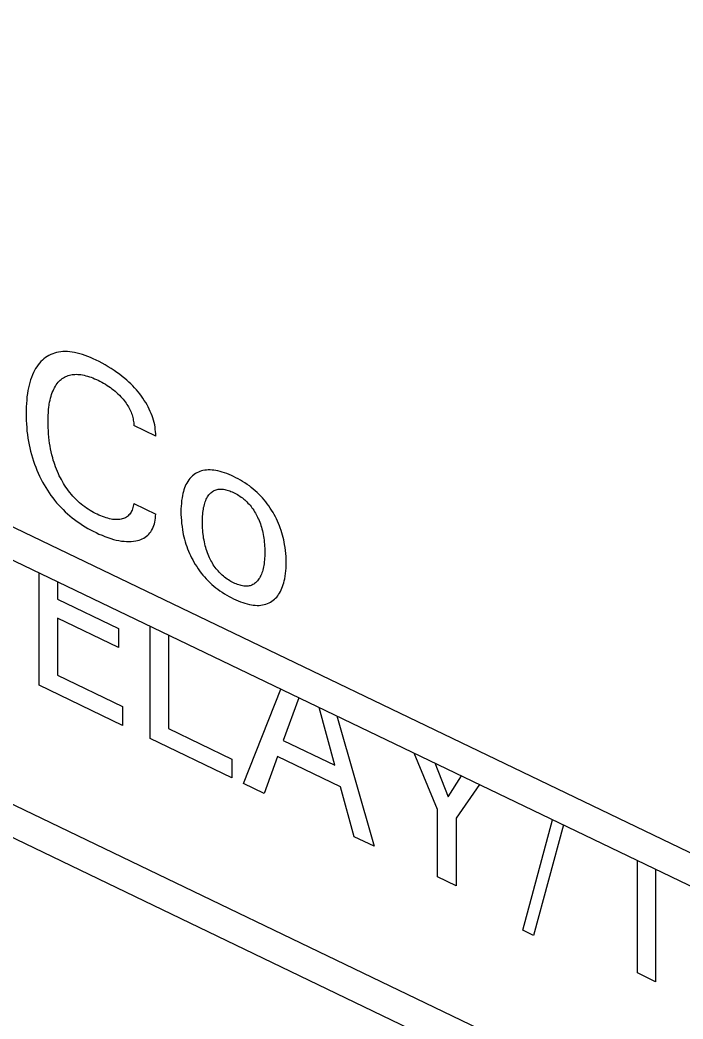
# Model space of a CAD drawing. Extents: x 0 to 420, y 0 to 297.
# Drawn here: x 174.25 to 181.42, y 126.44 to 137.26 of the extents above; entities that cross this region are included whole.
import ezdxf

# ---------------------------------------------------------------- set-up
doc = ezdxf.new("R2010")
doc.units = 0
doc.header["$LTSCALE"] = 23.1
doc.layers.add('40000_ISO', color=7, linetype='CONTINUOUS')

msp = doc.modelspace()

# ---------------------------------------------------------------- linework, layer by layer
at = {"layer": '40000_ISO', "color": 7, "linetype": 'CONTINUOUS'}
for p, q in [((151.239, 142.789), (204.65, 117.116)), ((151.446, 142.332), (204.857, 116.658)), ((210.089, 111.497), (156.678, 137.171)), ((156.884, 136.713), (210.296, 111.04)), ((174.622, 133.651), (174.601, 133.643)), ((174.643, 133.656), (174.622, 133.651)), ((174.665, 133.661), (174.643, 133.656)), ((174.688, 133.664), (174.665, 133.661)), ((174.712, 133.666), (174.688, 133.664)), ((174.736, 133.666), (174.712, 133.666)), ((174.76, 133.666), (174.736, 133.666)), ((174.785, 133.664), (174.76, 133.666)), ((174.811, 133.661), (174.785, 133.664)), ((174.836, 133.656), (174.811, 133.661)), ((174.865, 133.65), (174.836, 133.656)), ((174.894, 133.643), (174.865, 133.65)), ((174.458, 133.542), (174.443, 133.523)), ((174.474, 133.559), (174.458, 133.542)), ((174.491, 133.575), (174.474, 133.559)), ((174.507, 133.59), (174.491, 133.575)), ((174.525, 133.603), (174.507, 133.59)), ((174.542, 133.615), (174.525, 133.603)), ((174.561, 133.625), (174.542, 133.615)), ((174.581, 133.635), (174.561, 133.625)), ((174.601, 133.643), (174.581, 133.635)), ((174.923, 133.634), (174.894, 133.643)), ((174.952, 133.624), (174.923, 133.634)), ((174.981, 133.613), (174.952, 133.624)), ((175.011, 133.601), (174.981, 133.613)), ((175.04, 133.588), (175.011, 133.601)), ((175.07, 133.575), (175.04, 133.588)), ((175.103, 133.558), (175.07, 133.575)), ((175.136, 133.541), (175.103, 133.558)), ((175.169, 133.523), (175.136, 133.541)), ((174.392, 133.439), (174.381, 133.414)), ((174.404, 133.461), (174.392, 133.439)), ((174.416, 133.483), (174.404, 133.461)), ((174.429, 133.503), (174.416, 133.483)), ((174.443, 133.523), (174.429, 133.503)), ((175.203, 133.503), (175.169, 133.523)), ((175.235, 133.482), (175.203, 133.503)), ((175.265, 133.463), (175.235, 133.482)), ((175.295, 133.442), (175.265, 133.463)), ((175.324, 133.421), (175.295, 133.442)), ((174.353, 133.333), (174.346, 133.305)), ((174.361, 133.361), (174.353, 133.333)), ((174.371, 133.388), (174.361, 133.361)), ((174.381, 133.414), (174.371, 133.388)), ((174.65, 133.32), (174.661, 133.334)), ((174.661, 133.334), (174.673, 133.347)), ((174.673, 133.347), (174.683, 133.356)), ((174.683, 133.356), (174.694, 133.366)), ((174.694, 133.366), (174.705, 133.374)), ((174.705, 133.374), (174.717, 133.382)), ((174.717, 133.382), (174.729, 133.39)), ((174.729, 133.39), (174.742, 133.396)), ((174.742, 133.396), (174.755, 133.402)), ((174.755, 133.402), (174.768, 133.407)), ((174.768, 133.407), (174.782, 133.412)), ((174.782, 133.412), (174.796, 133.415)), ((174.796, 133.415), (174.811, 133.418)), ((174.811, 133.418), (174.826, 133.419)), ((174.826, 133.419), (174.842, 133.42)), ((174.842, 133.42), (174.857, 133.421)), ((174.857, 133.421), (174.873, 133.42)), ((174.873, 133.42), (174.889, 133.419)), ((174.889, 133.419), (174.906, 133.417)), ((174.906, 133.417), (174.922, 133.415)), ((174.922, 133.415), (174.941, 133.411)), ((174.941, 133.411), (174.96, 133.406)), ((174.96, 133.406), (174.979, 133.401)), ((174.979, 133.401), (174.998, 133.395)), ((174.998, 133.395), (175.017, 133.389)), ((175.017, 133.389), (175.036, 133.381)), ((175.036, 133.381), (175.055, 133.373)), ((175.055, 133.373), (175.074, 133.365)), ((175.074, 133.365), (175.094, 133.356)), ((175.094, 133.356), (175.113, 133.346)), ((175.113, 133.346), (175.133, 133.336)), ((175.133, 133.336), (175.152, 133.325)), ((175.152, 133.325), (175.172, 133.313)), ((175.353, 133.398), (175.324, 133.421)), ((175.381, 133.375), (175.353, 133.398)), ((175.403, 133.356), (175.381, 133.375)), ((175.425, 133.336), (175.403, 133.356)), ((175.446, 133.316), (175.425, 133.336)), ((174.333, 133.246), (174.328, 133.212)), ((174.339, 133.276), (174.333, 133.246)), ((174.346, 133.305), (174.339, 133.276)), ((174.59, 133.204), (174.597, 133.224)), ((174.597, 133.224), (174.605, 133.243)), ((174.605, 133.243), (174.613, 133.26)), ((174.613, 133.26), (174.621, 133.276)), ((174.621, 133.276), (174.63, 133.291)), ((174.63, 133.291), (174.64, 133.306)), ((174.64, 133.306), (174.65, 133.32)), ((175.172, 133.313), (175.191, 133.301)), ((175.191, 133.301), (175.209, 133.29)), ((175.209, 133.29), (175.226, 133.277)), ((175.226, 133.277), (175.243, 133.264)), ((175.243, 133.264), (175.261, 133.251)), ((175.261, 133.251), (175.277, 133.237)), ((175.277, 133.237), (175.293, 133.223)), ((175.293, 133.223), (175.308, 133.209)), ((175.467, 133.295), (175.446, 133.316)), ((175.487, 133.273), (175.467, 133.295)), ((175.507, 133.251), (175.487, 133.273)), ((175.525, 133.23), (175.507, 133.251)), ((175.543, 133.208), (175.525, 133.23)), ((174.32, 133.142), (174.317, 133.106)), ((174.323, 133.177), (174.32, 133.142)), ((174.328, 133.212), (174.323, 133.177)), ((174.564, 133.098), (174.568, 133.12)), ((174.568, 133.12), (174.573, 133.142)), ((174.573, 133.142), (174.578, 133.163)), ((174.578, 133.163), (174.584, 133.184)), ((174.584, 133.184), (174.59, 133.204)), ((175.308, 133.209), (175.323, 133.194)), ((175.323, 133.194), (175.338, 133.178)), ((175.338, 133.178), (175.352, 133.163)), ((175.352, 133.163), (175.364, 133.15)), ((175.364, 133.15), (175.374, 133.137)), ((175.374, 133.137), (175.385, 133.123)), ((175.385, 133.123), (175.395, 133.109)), ((175.395, 133.109), (175.405, 133.095)), ((175.561, 133.185), (175.543, 133.208)), ((175.577, 133.162), (175.561, 133.185)), ((175.593, 133.139), (175.577, 133.162)), ((175.609, 133.115), (175.593, 133.139)), ((175.623, 133.091), (175.609, 133.115)), ((174.315, 133.07), (174.314, 133.033)), ((174.314, 133.033), (174.314, 132.996)), ((174.317, 133.106), (174.315, 133.07)), ((174.552, 132.975), (174.554, 133.007)), ((174.554, 133.007), (174.557, 133.038)), ((174.557, 133.038), (174.56, 133.068)), ((174.56, 133.068), (174.562, 133.083)), ((174.562, 133.083), (174.564, 133.098)), ((175.405, 133.095), (175.414, 133.081)), ((175.414, 133.081), (175.422, 133.067)), ((175.422, 133.067), (175.43, 133.053)), ((175.43, 133.053), (175.437, 133.039)), ((175.437, 133.039), (175.444, 133.025)), ((175.444, 133.025), (175.45, 133.011)), ((175.45, 133.011), (175.455, 132.996)), ((175.635, 133.068), (175.623, 133.091)), ((175.647, 133.044), (175.635, 133.068)), ((175.658, 133.02), (175.647, 133.044)), ((175.668, 132.996), (175.658, 133.02)), ((174.314, 132.996), (174.314, 132.959)), ((174.314, 132.959), (174.315, 132.921)), ((174.315, 132.921), (174.317, 132.884)), ((174.551, 132.943), (174.552, 132.975)), ((174.551, 132.911), (174.551, 132.943)), ((174.551, 132.878), (174.551, 132.911)), ((175.455, 132.996), (175.46, 132.982)), ((175.46, 132.982), (175.464, 132.968)), ((175.464, 132.968), (175.468, 132.953)), ((175.468, 132.953), (175.472, 132.938)), ((175.472, 132.938), (175.474, 132.923)), ((175.474, 132.923), (175.476, 132.909)), ((175.476, 132.909), (175.478, 132.894)), ((175.478, 132.894), (175.478, 132.88)), ((175.677, 132.972), (175.668, 132.996)), ((175.685, 132.948), (175.677, 132.972)), ((175.692, 132.925), (175.685, 132.948)), ((175.699, 132.899), (175.692, 132.925)), ((175.705, 132.874), (175.699, 132.899)), ((174.317, 132.884), (174.32, 132.845)), ((174.32, 132.845), (174.323, 132.807)), ((174.323, 132.807), (174.328, 132.768)), ((174.552, 132.844), (174.551, 132.878)), ((174.554, 132.81), (174.552, 132.844)), ((174.556, 132.776), (174.554, 132.81)), ((175.478, 132.88), (175.478, 132.867)), ((175.716, 132.753), (175.478, 132.867)), ((175.709, 132.849), (175.705, 132.874)), ((175.712, 132.824), (175.709, 132.849)), ((175.715, 132.8), (175.712, 132.824)), ((175.716, 132.776), (175.715, 132.8)), ((174.328, 132.768), (174.333, 132.729)), ((174.333, 132.729), (174.339, 132.694)), ((174.339, 132.694), (174.346, 132.659)), ((174.559, 132.741), (174.556, 132.776)), ((174.563, 132.706), (174.559, 132.741)), ((174.568, 132.675), (174.563, 132.706)), ((175.716, 132.753), (175.716, 132.776)), ((174.346, 132.659), (174.353, 132.624)), ((174.353, 132.624), (174.362, 132.588)), ((174.362, 132.588), (174.371, 132.553)), ((174.573, 132.644), (174.568, 132.675)), ((174.578, 132.613), (174.573, 132.644)), ((174.585, 132.581), (174.578, 132.613)), ((174.593, 132.549), (174.585, 132.581)), ((174.371, 132.553), (174.382, 132.517)), ((174.382, 132.517), (174.393, 132.481)), ((174.393, 132.481), (174.404, 132.448)), ((174.601, 132.517), (174.593, 132.549)), ((174.608, 132.493), (174.601, 132.517)), ((174.616, 132.468), (174.608, 132.493)), ((174.624, 132.443), (174.616, 132.468)), ((174.404, 132.448), (174.417, 132.415)), ((174.417, 132.415), (174.43, 132.382)), ((174.43, 132.382), (174.444, 132.349)), ((174.633, 132.418), (174.624, 132.443)), ((174.642, 132.394), (174.633, 132.418)), ((174.653, 132.369), (174.642, 132.394)), ((174.663, 132.344), (174.653, 132.369)), ((176.162, 132.354), (176.147, 132.346)), ((176.178, 132.362), (176.162, 132.354)), ((176.194, 132.369), (176.178, 132.362)), ((176.211, 132.375), (176.194, 132.369)), ((176.228, 132.379), (176.211, 132.375)), ((176.247, 132.383), (176.228, 132.379)), ((176.266, 132.385), (176.247, 132.383)), ((176.285, 132.386), (176.266, 132.385)), ((176.305, 132.386), (176.285, 132.386)), ((176.326, 132.385), (176.305, 132.386)), ((176.346, 132.383), (176.326, 132.385)), ((176.367, 132.38), (176.346, 132.383)), ((176.389, 132.375), (176.367, 132.38)), ((176.413, 132.37), (176.389, 132.375)), ((176.437, 132.363), (176.413, 132.37)), ((176.461, 132.355), (176.437, 132.363)), ((176.485, 132.346), (176.461, 132.355)), ((174.444, 132.349), (174.459, 132.317)), ((174.459, 132.317), (174.475, 132.284)), ((174.475, 132.284), (174.492, 132.252)), ((174.492, 132.252), (174.509, 132.223)), ((174.673, 132.323), (174.663, 132.344)), ((174.684, 132.302), (174.673, 132.323)), ((174.695, 132.281), (174.684, 132.302)), ((174.706, 132.26), (174.695, 132.281)), ((174.718, 132.24), (174.706, 132.26)), ((176.053, 132.244), (176.044, 132.227)), ((176.064, 132.262), (176.053, 132.244)), ((176.075, 132.278), (176.064, 132.262)), ((176.087, 132.293), (176.075, 132.278)), ((176.1, 132.308), (176.087, 132.293)), ((176.114, 132.321), (176.1, 132.308)), ((176.129, 132.333), (176.114, 132.321)), ((176.133, 132.336), (176.129, 132.333)), ((176.147, 132.346), (176.133, 132.336)), ((176.51, 132.336), (176.485, 132.346)), ((176.535, 132.325), (176.51, 132.336)), ((176.559, 132.314), (176.535, 132.325)), ((176.584, 132.302), (176.559, 132.314)), ((176.608, 132.289), (176.584, 132.302)), ((176.633, 132.275), (176.608, 132.289)), ((176.657, 132.261), (176.633, 132.275)), ((176.681, 132.245), (176.657, 132.261)), ((176.706, 132.229), (176.681, 132.245)), ((174.509, 132.223), (174.526, 132.194)), ((174.526, 132.194), (174.544, 132.166)), ((174.544, 132.166), (174.562, 132.138)), ((174.562, 132.138), (174.582, 132.11)), ((174.73, 132.22), (174.718, 132.24)), ((174.743, 132.2), (174.73, 132.22)), ((174.757, 132.18), (174.743, 132.2)), ((174.771, 132.161), (174.757, 132.18)), ((174.787, 132.141), (174.771, 132.161)), ((174.803, 132.121), (174.787, 132.141)), ((176.016, 132.152), (176.01, 132.131)), ((176.022, 132.171), (176.016, 132.152)), ((176.028, 132.191), (176.022, 132.171)), ((176.036, 132.209), (176.028, 132.191)), ((176.044, 132.227), (176.036, 132.209)), ((176.306, 132.132), (176.314, 132.139)), ((176.314, 132.139), (176.323, 132.146)), ((176.323, 132.146), (176.332, 132.153)), ((176.332, 132.153), (176.341, 132.158)), ((176.341, 132.158), (176.35, 132.163)), ((176.35, 132.163), (176.36, 132.168)), ((176.36, 132.168), (176.371, 132.171)), ((176.371, 132.171), (176.381, 132.174)), ((176.381, 132.174), (176.392, 132.176)), ((176.392, 132.176), (176.403, 132.178)), ((176.403, 132.178), (176.414, 132.178)), ((176.414, 132.178), (176.426, 132.178)), ((176.426, 132.178), (176.438, 132.178)), ((176.438, 132.178), (176.45, 132.176)), ((176.45, 132.176), (176.463, 132.174)), ((176.463, 132.174), (176.476, 132.171)), ((176.476, 132.171), (176.49, 132.168)), ((176.49, 132.168), (176.504, 132.164)), ((176.504, 132.164), (176.517, 132.159)), ((176.517, 132.159), (176.531, 132.153)), ((176.531, 132.153), (176.545, 132.147)), ((176.545, 132.147), (176.559, 132.141)), ((176.559, 132.141), (176.573, 132.134)), ((176.73, 132.212), (176.706, 132.229)), ((176.751, 132.195), (176.73, 132.212)), ((176.772, 132.178), (176.751, 132.195)), ((176.793, 132.161), (176.772, 132.178)), ((176.813, 132.142), (176.793, 132.161)), ((176.833, 132.123), (176.813, 132.142)), ((174.582, 132.11), (174.602, 132.083)), ((174.602, 132.083), (174.622, 132.057)), ((174.622, 132.057), (174.644, 132.031)), ((174.644, 132.031), (174.666, 132.005)), ((174.82, 132.102), (174.803, 132.121)), ((174.837, 132.083), (174.82, 132.102)), ((174.855, 132.065), (174.837, 132.083)), ((174.873, 132.047), (174.855, 132.065)), ((174.892, 132.031), (174.873, 132.047)), ((174.911, 132.015), (174.892, 132.031)), ((175.997, 132.054), (175.994, 132.024)), ((176.001, 132.082), (175.997, 132.054)), ((176.006, 132.11), (176.001, 132.082)), ((176.01, 132.131), (176.006, 132.11)), ((176.247, 132.027), (176.253, 132.042)), ((176.253, 132.042), (176.258, 132.056)), ((176.258, 132.056), (176.264, 132.069)), ((176.264, 132.069), (176.27, 132.081)), ((176.27, 132.081), (176.277, 132.093)), ((176.277, 132.093), (176.284, 132.104)), ((176.284, 132.104), (176.292, 132.115)), ((176.292, 132.115), (176.299, 132.124)), ((176.299, 132.124), (176.306, 132.132)), ((176.573, 132.134), (176.587, 132.126)), ((176.587, 132.126), (176.601, 132.119)), ((176.601, 132.119), (176.615, 132.11)), ((176.615, 132.11), (176.628, 132.101)), ((176.628, 132.101), (176.642, 132.092)), ((176.642, 132.092), (176.655, 132.082)), ((176.655, 132.082), (176.669, 132.071)), ((176.669, 132.071), (176.681, 132.061)), ((176.681, 132.061), (176.692, 132.05)), ((176.692, 132.05), (176.704, 132.039)), ((176.704, 132.039), (176.715, 132.027)), ((176.715, 132.027), (176.727, 132.015)), ((176.853, 132.103), (176.833, 132.123)), ((176.872, 132.082), (176.853, 132.103)), ((176.89, 132.061), (176.872, 132.082)), ((176.907, 132.04), (176.89, 132.061)), ((176.924, 132.018), (176.907, 132.04)), ((174.666, 132.005), (174.689, 131.981)), ((174.689, 131.981), (174.713, 131.957)), ((174.713, 131.957), (174.737, 131.933)), ((174.737, 131.933), (174.761, 131.911)), ((174.929, 132), (174.911, 132.015)), ((174.948, 131.986), (174.929, 132)), ((174.967, 131.973), (174.948, 131.986)), ((174.986, 131.96), (174.967, 131.973)), ((175.005, 131.948), (174.986, 131.96)), ((175.025, 131.936), (175.005, 131.948)), ((175.044, 131.926), (175.025, 131.936)), ((175.063, 131.915), (175.044, 131.926)), ((175.449, 131.927), (175.442, 131.917)), ((175.455, 131.938), (175.449, 131.927)), ((175.461, 131.951), (175.455, 131.938)), ((175.466, 131.964), (175.461, 131.951)), ((175.47, 131.978), (175.466, 131.964)), ((175.474, 131.992), (175.47, 131.978)), ((175.476, 132.007), (175.474, 131.992)), ((175.478, 132.023), (175.476, 132.007)), ((175.478, 132.023), (175.716, 131.908)), ((175.992, 131.994), (175.99, 131.964)), ((175.99, 131.964), (175.99, 131.933)), ((175.99, 131.933), (175.99, 131.902)), ((175.994, 132.024), (175.992, 131.994)), ((176.225, 131.904), (176.227, 131.924)), ((176.227, 131.924), (176.229, 131.944)), ((176.229, 131.944), (176.232, 131.961)), ((176.232, 131.961), (176.235, 131.978)), ((176.235, 131.978), (176.239, 131.995)), ((176.239, 131.995), (176.243, 132.011)), ((176.243, 132.011), (176.247, 132.027)), ((176.727, 132.015), (176.737, 132.003)), ((176.737, 132.003), (176.748, 131.99)), ((176.748, 131.99), (176.758, 131.977)), ((176.758, 131.977), (176.768, 131.963)), ((176.768, 131.963), (176.777, 131.949)), ((176.777, 131.949), (176.787, 131.934)), ((176.787, 131.934), (176.795, 131.919)), ((176.795, 131.919), (176.804, 131.904)), ((176.941, 131.996), (176.924, 132.018)), ((176.956, 131.973), (176.941, 131.996)), ((176.971, 131.949), (176.956, 131.973)), ((176.986, 131.926), (176.971, 131.949)), ((176.999, 131.902), (176.986, 131.926)), ((174.761, 131.911), (174.786, 131.89)), ((174.786, 131.89), (174.811, 131.869)), ((174.811, 131.869), (174.836, 131.849)), ((174.836, 131.849), (174.865, 131.828)), ((174.865, 131.828), (174.894, 131.808)), ((175.083, 131.906), (175.063, 131.915)), ((175.102, 131.897), (175.083, 131.906)), ((175.122, 131.888), (175.102, 131.897)), ((175.142, 131.88), (175.122, 131.888)), ((175.161, 131.873), (175.142, 131.88)), ((175.18, 131.867), (175.161, 131.873)), ((175.198, 131.862), (175.18, 131.867)), ((175.215, 131.857), (175.198, 131.862)), ((175.233, 131.854), (175.215, 131.857)), ((175.25, 131.851), (175.233, 131.854)), ((175.267, 131.849), (175.25, 131.851)), ((175.282, 131.848), (175.267, 131.849)), ((175.298, 131.848), (175.282, 131.848)), ((175.313, 131.849), (175.298, 131.848)), ((175.327, 131.85), (175.313, 131.849)), ((175.342, 131.853), (175.327, 131.85)), ((175.354, 131.856), (175.342, 131.853)), ((175.366, 131.859), (175.354, 131.856)), ((175.378, 131.864), (175.366, 131.859)), ((175.389, 131.869), (175.378, 131.864)), ((175.4, 131.875), (175.389, 131.869)), ((175.41, 131.882), (175.4, 131.875)), ((175.419, 131.889), (175.41, 131.882)), ((175.427, 131.898), (175.419, 131.889)), ((175.435, 131.907), (175.427, 131.898)), ((175.442, 131.917), (175.435, 131.907)), ((175.702, 131.802), (175.707, 131.822)), ((175.707, 131.822), (175.71, 131.843)), ((175.71, 131.843), (175.713, 131.864)), ((175.713, 131.864), (175.715, 131.886)), ((175.715, 131.886), (175.716, 131.908)), ((175.99, 131.902), (175.991, 131.87)), ((175.991, 131.87), (175.994, 131.837)), ((175.994, 131.837), (175.997, 131.805)), ((176.221, 131.842), (176.222, 131.863)), ((176.221, 131.821), (176.221, 131.842)), ((176.221, 131.799), (176.221, 131.821)), ((176.222, 131.863), (176.223, 131.884)), ((176.223, 131.884), (176.225, 131.904)), ((176.804, 131.904), (176.812, 131.889)), ((176.812, 131.889), (176.819, 131.874)), ((176.819, 131.874), (176.826, 131.858)), ((176.826, 131.858), (176.828, 131.855)), ((176.828, 131.855), (176.835, 131.837)), ((176.835, 131.837), (176.843, 131.819)), ((176.843, 131.819), (176.849, 131.801)), ((177.012, 131.879), (176.999, 131.902)), ((177.024, 131.855), (177.012, 131.879)), ((177.035, 131.831), (177.024, 131.855)), ((177.046, 131.807), (177.035, 131.831)), ((174.894, 131.808), (174.923, 131.789)), ((174.923, 131.789), (174.952, 131.771)), ((174.952, 131.771), (174.981, 131.753)), ((174.981, 131.753), (175.011, 131.737)), ((175.011, 131.737), (175.04, 131.722)), ((175.04, 131.722), (175.07, 131.707)), ((175.07, 131.707), (175.102, 131.692)), ((175.642, 131.691), (175.653, 131.704)), ((175.653, 131.704), (175.663, 131.717)), ((175.663, 131.717), (175.672, 131.732)), ((175.672, 131.732), (175.681, 131.748)), ((175.681, 131.748), (175.689, 131.765)), ((175.689, 131.765), (175.696, 131.783)), ((175.696, 131.783), (175.702, 131.802)), ((175.997, 131.805), (176.001, 131.772)), ((176.001, 131.772), (176.006, 131.738)), ((176.006, 131.738), (176.01, 131.713)), ((176.01, 131.713), (176.015, 131.687)), ((176.222, 131.777), (176.221, 131.799)), ((176.223, 131.755), (176.222, 131.777)), ((176.225, 131.733), (176.223, 131.755)), ((176.227, 131.711), (176.225, 131.733)), ((176.229, 131.688), (176.227, 131.711)), ((176.849, 131.801), (176.855, 131.783)), ((176.855, 131.783), (176.861, 131.765)), ((176.861, 131.765), (176.866, 131.748)), ((176.866, 131.748), (176.871, 131.727)), ((176.871, 131.727), (176.876, 131.707)), ((176.876, 131.707), (176.88, 131.687)), ((177.056, 131.782), (177.046, 131.807)), ((177.065, 131.758), (177.056, 131.782)), ((177.074, 131.732), (177.065, 131.758)), ((177.082, 131.706), (177.074, 131.732)), ((177.09, 131.681), (177.082, 131.706)), ((175.102, 131.692), (175.135, 131.678)), ((175.135, 131.678), (175.167, 131.665)), ((175.167, 131.665), (175.199, 131.653)), ((175.199, 131.653), (175.231, 131.643)), ((175.231, 131.643), (175.26, 131.634)), ((175.26, 131.634), (175.289, 131.627)), ((175.289, 131.627), (175.318, 131.621)), ((175.318, 131.621), (175.347, 131.616)), ((175.347, 131.616), (175.375, 131.613)), ((175.375, 131.613), (175.401, 131.611)), ((175.401, 131.611), (175.427, 131.611)), ((175.427, 131.611), (175.452, 131.612)), ((175.452, 131.612), (175.477, 131.614)), ((175.477, 131.614), (175.501, 131.618)), ((175.501, 131.618), (175.519, 131.622)), ((175.519, 131.622), (175.537, 131.627)), ((175.537, 131.627), (175.555, 131.633)), ((175.555, 131.633), (175.571, 131.64)), ((175.571, 131.64), (175.587, 131.648)), ((175.587, 131.648), (175.603, 131.657)), ((175.603, 131.657), (175.617, 131.668)), ((175.617, 131.668), (175.63, 131.679)), ((175.63, 131.679), (175.642, 131.691)), ((176.015, 131.687), (176.021, 131.661)), ((176.021, 131.661), (176.028, 131.635)), ((176.028, 131.635), (176.035, 131.609)), ((176.035, 131.609), (176.043, 131.583)), ((176.232, 131.668), (176.229, 131.688)), ((176.235, 131.648), (176.232, 131.668)), ((176.239, 131.627), (176.235, 131.648)), ((176.243, 131.607), (176.239, 131.627)), ((176.247, 131.586), (176.243, 131.607)), ((176.88, 131.687), (176.883, 131.666)), ((176.883, 131.666), (176.886, 131.647)), ((176.886, 131.647), (176.889, 131.627)), ((176.889, 131.627), (176.892, 131.604)), ((176.892, 131.604), (176.894, 131.582)), ((177.096, 131.655), (177.09, 131.681)), ((177.102, 131.629), (177.096, 131.655)), ((177.108, 131.604), (177.102, 131.629)), ((177.112, 131.578), (177.108, 131.604)), ((176.043, 131.583), (176.052, 131.556)), ((176.052, 131.556), (176.061, 131.532)), ((176.061, 131.532), (176.071, 131.507)), ((176.071, 131.507), (176.081, 131.483)), ((176.253, 131.565), (176.247, 131.586)), ((176.258, 131.546), (176.253, 131.565)), ((176.264, 131.528), (176.258, 131.546)), ((176.27, 131.509), (176.264, 131.528)), ((176.277, 131.49), (176.27, 131.509)), ((176.284, 131.471), (176.277, 131.49)), ((176.894, 131.582), (176.895, 131.56)), ((176.895, 131.56), (176.896, 131.539)), ((176.896, 131.539), (176.897, 131.517)), ((176.897, 131.517), (176.897, 131.496)), ((176.897, 131.496), (176.897, 131.474)), ((177.118, 131.545), (177.112, 131.578)), ((177.122, 131.513), (177.118, 131.545)), ((177.125, 131.481), (177.122, 131.513)), ((176.081, 131.483), (176.093, 131.459)), ((176.093, 131.459), (176.104, 131.435)), ((176.104, 131.435), (176.117, 131.411)), ((176.117, 131.411), (176.13, 131.387)), ((176.13, 131.387), (176.144, 131.363)), ((176.292, 131.452), (176.284, 131.471)), ((176.299, 131.436), (176.292, 131.452)), ((176.306, 131.421), (176.299, 131.436)), ((176.314, 131.405), (176.306, 131.421)), ((176.322, 131.39), (176.314, 131.405)), ((176.331, 131.375), (176.322, 131.39)), ((176.892, 131.391), (176.889, 131.371)), ((176.894, 131.411), (176.892, 131.391)), ((176.895, 131.432), (176.894, 131.411)), ((176.896, 131.453), (176.895, 131.432)), ((176.897, 131.474), (176.896, 131.453)), ((177.127, 131.449), (177.125, 131.481)), ((177.128, 131.417), (177.127, 131.449)), ((177.128, 131.386), (177.128, 131.417)), ((177.128, 131.355), (177.128, 131.386)), ((174.454, 130.055), (174.454, 131.272)), ((176.144, 131.363), (176.16, 131.339)), ((176.16, 131.339), (176.175, 131.316)), ((176.175, 131.316), (176.192, 131.293)), ((176.192, 131.293), (176.209, 131.27)), ((176.209, 131.27), (176.226, 131.248)), ((176.34, 131.36), (176.331, 131.375)), ((176.35, 131.345), (176.34, 131.36)), ((176.36, 131.331), (176.35, 131.345)), ((176.37, 131.317), (176.36, 131.331)), ((176.38, 131.304), (176.37, 131.317)), ((176.391, 131.292), (176.38, 131.304)), ((176.402, 131.28), (176.391, 131.292)), ((176.413, 131.268), (176.402, 131.28)), ((176.866, 131.271), (176.86, 131.257)), ((176.871, 131.286), (176.866, 131.271)), ((176.876, 131.302), (176.871, 131.286)), ((176.88, 131.319), (176.876, 131.302)), ((176.883, 131.336), (176.88, 131.319)), ((176.886, 131.353), (176.883, 131.336)), ((176.889, 131.371), (176.886, 131.353)), ((177.122, 131.264), (177.125, 131.294)), ((177.125, 131.294), (177.127, 131.324)), ((177.127, 131.324), (177.128, 131.355)), ((174.652, 131.177), (174.652, 130.986)), ((176.226, 131.248), (176.244, 131.227)), ((176.244, 131.227), (176.264, 131.206)), ((176.264, 131.206), (176.283, 131.185)), ((176.283, 131.185), (176.303, 131.166)), ((176.303, 131.166), (176.324, 131.147)), ((176.425, 131.256), (176.413, 131.268)), ((176.437, 131.245), (176.425, 131.256)), ((176.449, 131.235), (176.437, 131.245)), ((176.462, 131.224), (176.449, 131.235)), ((176.476, 131.214), (176.462, 131.224)), ((176.49, 131.204), (176.476, 131.214)), ((176.503, 131.195), (176.49, 131.204)), ((176.517, 131.187), (176.503, 131.195)), ((176.531, 131.179), (176.517, 131.187)), ((176.545, 131.171), (176.531, 131.179)), ((176.559, 131.164), (176.545, 131.171)), ((176.573, 131.158), (176.559, 131.164)), ((176.796, 131.162), (176.787, 131.156)), ((176.804, 131.17), (176.796, 131.162)), ((176.812, 131.178), (176.804, 131.17)), ((176.819, 131.186), (176.812, 131.178)), ((176.826, 131.195), (176.819, 131.186)), ((176.834, 131.206), (176.826, 131.195)), ((176.842, 131.218), (176.834, 131.206)), ((176.848, 131.231), (176.842, 131.218)), ((176.855, 131.243), (176.848, 131.231)), ((176.86, 131.257), (176.855, 131.243)), ((177.097, 131.144), (177.103, 131.164)), ((177.103, 131.164), (177.108, 131.185)), ((177.108, 131.185), (177.113, 131.206)), ((177.113, 131.206), (177.118, 131.235)), ((177.118, 131.235), (177.122, 131.264)), ((176.324, 131.147), (176.345, 131.129)), ((176.345, 131.129), (176.366, 131.111)), ((176.366, 131.111), (176.387, 131.095)), ((176.387, 131.095), (176.411, 131.077)), ((176.411, 131.077), (176.436, 131.061)), ((176.436, 131.061), (176.46, 131.045)), ((176.587, 131.152), (176.573, 131.158)), ((176.601, 131.146), (176.587, 131.152)), ((176.615, 131.142), (176.601, 131.146)), ((176.629, 131.137), (176.615, 131.142)), ((176.642, 131.134), (176.629, 131.137)), ((176.656, 131.131), (176.642, 131.134)), ((176.669, 131.129), (176.656, 131.131)), ((176.681, 131.128), (176.669, 131.129)), ((176.693, 131.128), (176.681, 131.128)), ((176.705, 131.128), (176.693, 131.128)), ((176.716, 131.129), (176.705, 131.128)), ((176.727, 131.13), (176.716, 131.129)), ((176.738, 131.133), (176.727, 131.13)), ((176.748, 131.136), (176.738, 131.133)), ((176.758, 131.139), (176.748, 131.136)), ((176.768, 131.144), (176.758, 131.139)), ((176.778, 131.149), (176.768, 131.144)), ((176.787, 131.156), (176.778, 131.149)), ((177.057, 131.053), (177.066, 131.069)), ((177.066, 131.069), (177.075, 131.087)), ((177.075, 131.087), (177.083, 131.105)), ((177.083, 131.105), (177.09, 131.124)), ((177.09, 131.124), (177.097, 131.144)), ((174.652, 130.986), (175.313, 130.668)), ((176.46, 131.045), (176.485, 131.03)), ((176.485, 131.03), (176.51, 131.017)), ((176.51, 131.017), (176.534, 131.004)), ((176.534, 131.004), (176.559, 130.991)), ((176.559, 130.991), (176.584, 130.98)), ((176.584, 130.98), (176.609, 130.969)), ((176.609, 130.969), (176.633, 130.959)), ((176.633, 130.959), (176.658, 130.95)), ((176.658, 130.95), (176.682, 130.942)), ((176.927, 130.939), (176.943, 130.947)), ((176.943, 130.947), (176.959, 130.955)), ((176.959, 130.955), (176.974, 130.964)), ((176.974, 130.964), (176.988, 130.975)), ((176.988, 130.975), (177.001, 130.986)), ((177.001, 130.986), (177.014, 130.998)), ((177.014, 130.998), (177.026, 131.01)), ((177.026, 131.01), (177.037, 131.024)), ((177.037, 131.024), (177.047, 131.038)), ((177.047, 131.038), (177.057, 131.053)), ((176.682, 130.942), (176.707, 130.935)), ((176.707, 130.935), (176.731, 130.93)), ((176.731, 130.93), (176.752, 130.926)), ((176.752, 130.926), (176.773, 130.923)), ((176.773, 130.923), (176.794, 130.921)), ((176.794, 130.921), (176.815, 130.92)), ((176.815, 130.92), (176.835, 130.92)), ((176.835, 130.92), (176.855, 130.922)), ((176.855, 130.922), (176.874, 130.924)), ((176.874, 130.924), (176.892, 130.928)), ((176.892, 130.928), (176.91, 130.933)), ((176.91, 130.933), (176.927, 130.939)), ((174.652, 130.782), (174.652, 130.164)), ((175.313, 130.465), (174.652, 130.782)), ((175.313, 130.668), (175.313, 130.465)), ((175.655, 129.478), (175.655, 130.695)), ((175.854, 130.599), (175.854, 129.586)), ((174.652, 130.164), (175.358, 129.824)), ((175.358, 129.621), (174.454, 130.055)), ((176.668, 128.991), (177.072, 130.014)), ((177.267, 129.92), (177.097, 129.457)), ((175.358, 129.824), (175.358, 129.621)), ((177.654, 129.189), (177.484, 129.816)), ((177.676, 129.724), (178.08, 128.312)), ((175.854, 129.586), (176.54, 129.256)), ((176.54, 129.052), (175.655, 129.478)), ((177.097, 129.457), (177.654, 129.189)), ((176.54, 129.256), (176.54, 129.052)), ((177.033, 129.284), (176.889, 128.885)), ((177.717, 128.955), (177.033, 129.284)), ((178.768, 128.712), (178.514, 129.321)), ((178.736, 129.214), (178.882, 128.846)), ((178.882, 128.846), (179.028, 129.074)), ((176.889, 128.885), (176.668, 128.991)), ((177.863, 128.416), (177.717, 128.955)), ((179.22, 128.981), (178.967, 128.618)), ((178.768, 127.981), (178.768, 128.712)), ((178.967, 128.618), (178.967, 127.886)), ((179.689, 127.404), (180.013, 128.6)), ((180.131, 128.544), (179.807, 127.347)), ((178.08, 128.312), (177.863, 128.416)), ((180.933, 126.941), (180.933, 128.158)), ((181.128, 128.064), (181.128, 126.847)), ((178.967, 127.886), (178.768, 127.981)), ((179.807, 127.347), (179.689, 127.404)), ((181.128, 126.847), (180.933, 126.941))]:
    msp.add_line(p, q, dxfattribs=at)

doc.saveas('drawing.dxf')
